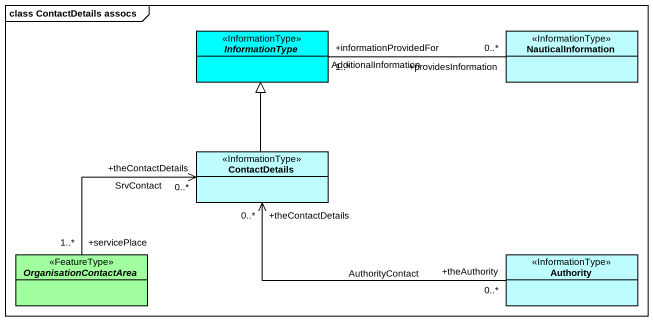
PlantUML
@startuml
mainframe class ContactDetails assocs
hide circle
hide empty members
abstract class InformationType <<InformationType>> #00FFFF
class NauticalInformation <<InformationType>> #BEFDFF
class ContactDetails <<InformationType>> #BEFDFF
abstract class OrganisationContactArea <<FeatureType>> #A1FFA0
class Authority <<InformationType>> #BEFDFF
InformationType "+informationProvidedFor\n1..*" -right- "+providesInformation\n0..*" NauticalInformation : AdditionalInformation
ContactDetails -up-|> InformationType
OrganisationContactArea "+servicePlace\n1..*" -right-> "+theContactDetails\n0..*" ContactDetails : SrvContact
Authority "+theAuthority\n0..*" -left-> "+theContactDetails\n0..*" ContactDetails : AuthorityContact
@enduml
